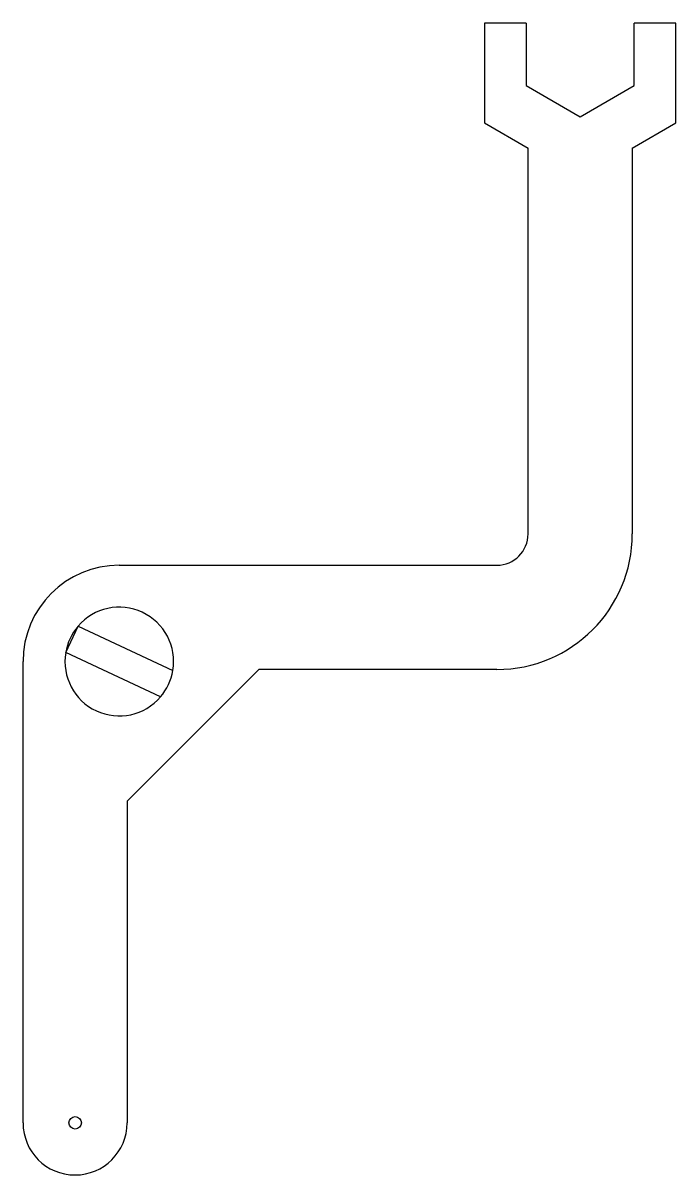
# Model space of a CAD drawing. Header units: millimetres. Extents: x -74 to -12, y -49 to 61.
import ezdxf

# ---------------------------------------------------------------- set-up
doc = ezdxf.new("R2010")
doc.units = ezdxf.units.MM
doc.layers.add('Shape2DView019', color=7, linetype='CONTINUOUS')

msp = doc.modelspace()

# ---------------------------------------------------------------- linework, layer by layer
at = {"layer": 'Shape2DView019'}
for p, q in [((-30.1948, 60.9974), (-30.1948, 51.42)), ((-26.1948, 60.9974), (-30.1948, 60.9974)), ((-26.1948, 60.9974), (-26.1948, 54.9974)), ((-15.8025, 54.9974), (-15.8025, 60.9974)), ((-11.8025, 60.9974), (-15.8025, 60.9974)), ((-11.8025, 51.42), (-11.8025, 60.9974)), ((-26.1948, 54.9974), (-20.9986, 51.9974)), ((-20.9986, 51.9974), (-15.8025, 54.9974)), ((-30.1948, 51.42), (-25.9986, 48.9974)), ((-15.9986, 48.9974), (-11.8025, 51.42)), ((-25.9986, 11.9974), (-25.9986, 48.9974)), ((-15.9986, 48.9974), (-15.9986, 11.9974)), ((-65.2413, 8.99735), (-28.9986, 8.99735)), ((-70.3871, 0.609537), (-69.2038, 3.1472)), ((-69.2038, 3.1472), (-60.0954, -1.10012)), ((-61.2787, -3.63778), (-70.3871, 0.609537)), ((-74.4839, -44.4879), (-74.4839, -0.245289)), ((-64.4839, -13.6301), (-51.8565, -1.00265)), ((-28.9986, -1.00265), (-51.8565, -1.00265)), ((-64.4839, -13.6301), (-64.4839, -44.4879))]:
    msp.add_line(p, q, dxfattribs=at)
msp.add_circle((-69.4839, -44.4879), 0.6, dxfattribs=at)
for centre, radius, start, end in [((-28.9986, 11.9974), 3, -90, 0), ((-28.9986, 11.9974), 13, -90, 0), ((-65.2413, -0.245289), 9.24264, 90, -180), ((-65.2413, -0.245289), 5.21638, 65, 139.432), ((-65.2413, -0.245289), 5.21638, -9.43179, 65), ((-65.2413, -0.245289), 5.21638, 139.432, 170.568), ((-65.2413, -0.245289), 5.21638, 170.568, -40.5682), ((-65.2413, -0.245289), 5.21638, -40.5682, -9.43179), ((-69.4839, -44.4879), 5, -180, 0)]:
    msp.add_arc(centre, radius, start, end, dxfattribs=at)

doc.saveas('drawing.dxf')
